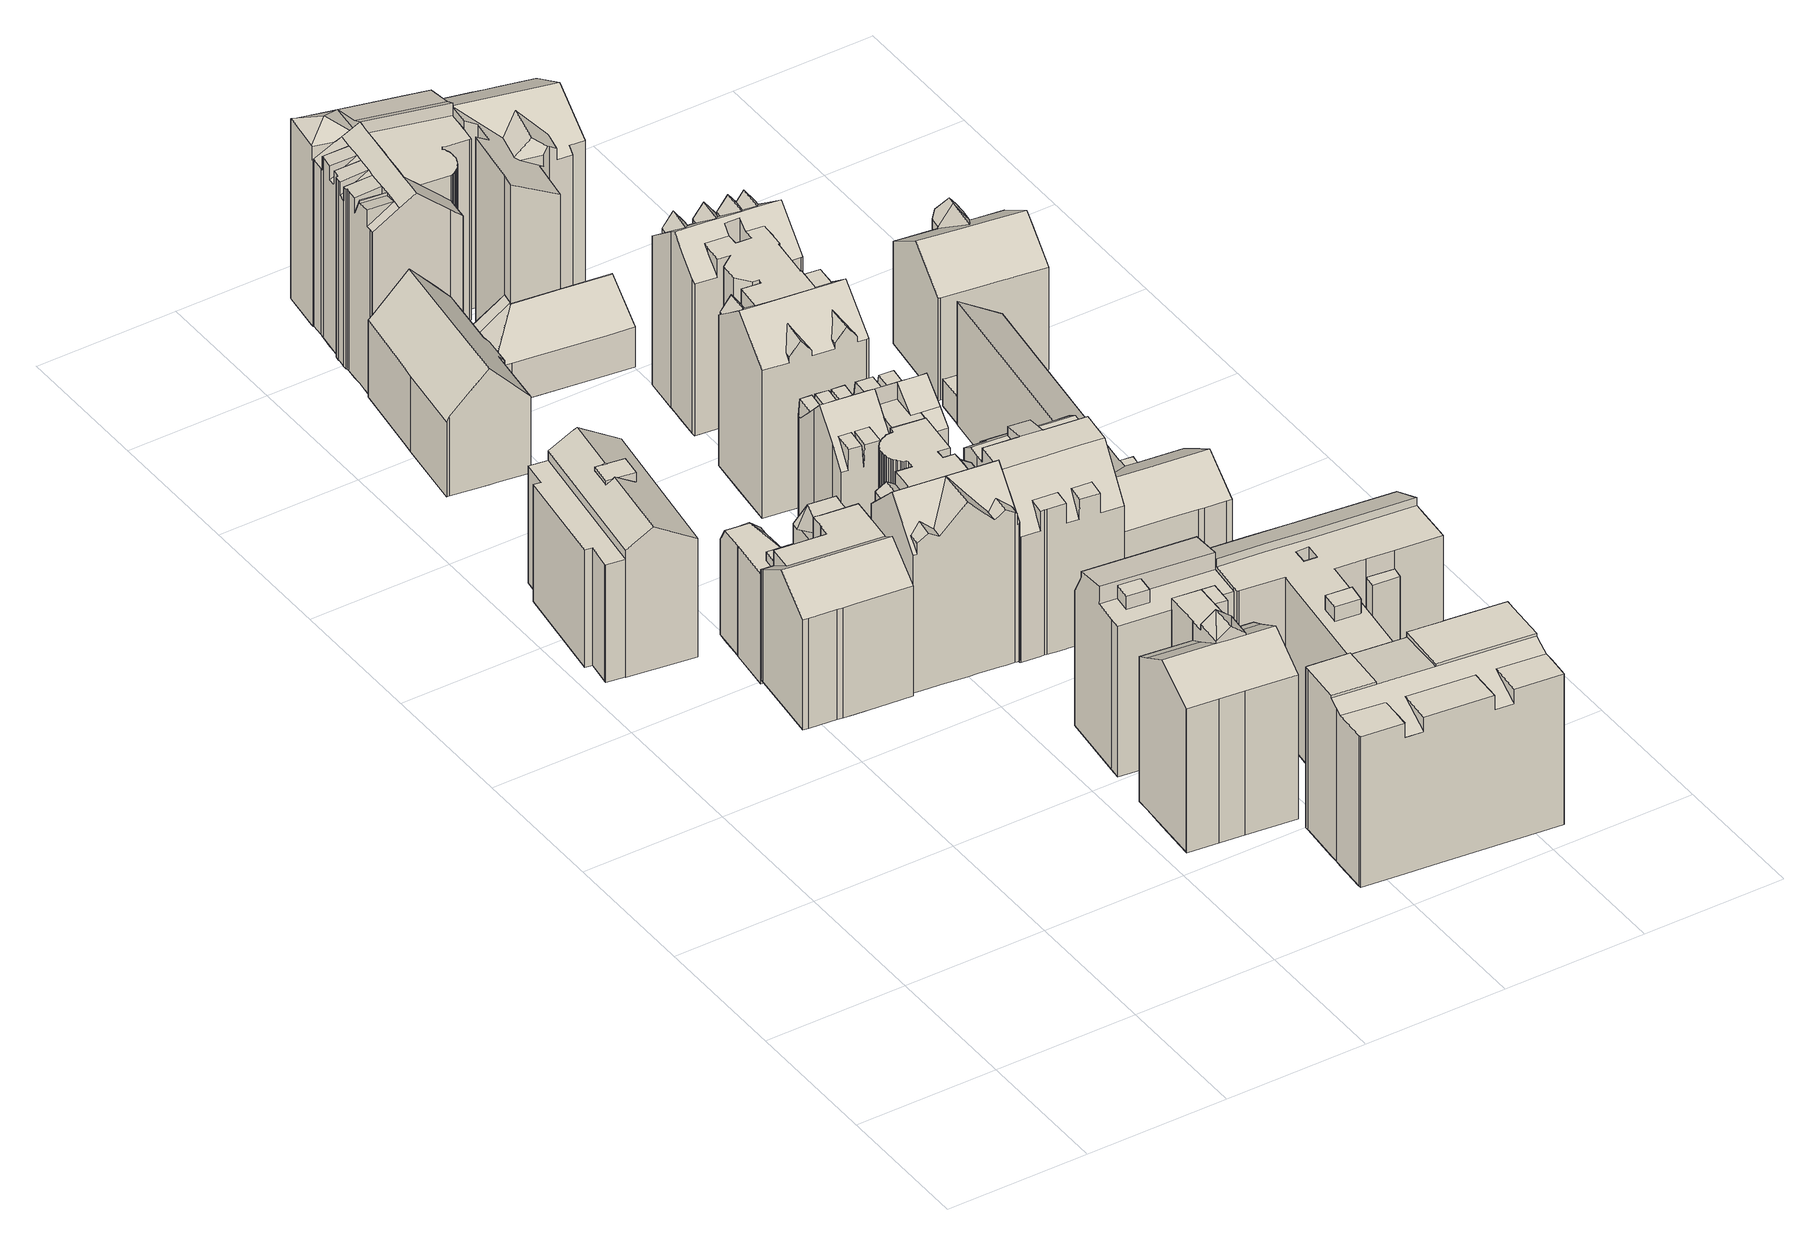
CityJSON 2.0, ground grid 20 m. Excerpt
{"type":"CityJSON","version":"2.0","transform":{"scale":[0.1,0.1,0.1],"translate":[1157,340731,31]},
"CityObjects":{
"building1":{"type":"Building","children":["building1-1","building1-2","building1-3"]},
"building1-1":{"type":"BuildingPart","attributes":{"measuredHeight":21.42,"roofType":"SATTELDACH","HoeheDach":"55","NiedrigsteTraufeDesGebaeudes":"52","Blattnummer":"102081","HoeheGrund":"34"},"parents":["building1"],"geometry":[{"type":"Solid","lod":"2","boundaries":[[[[0,1,2,3,4,5,6,7,8]],[[9,10,5,4,11,12,1,0]],[[13,8,7,14]],[[14,7,6,15]],[[16,3,2,17]],[[18,12,11,19]],[[20,10,9,21]],[[22,21,9,0,8,13]],[[1,12,18,23,17,2]],[[24,19,11,4,3,16]],[[5,10,20,25,15,6]],[[21,22,13,14,15,25,20],[24,16,17,23,18,19]]]]}]},
"building1-2":{"type":"BuildingPart","attributes":{"measuredHeight":17.8,"roofType":"FLACHDACH","HoeheDach":"52","NiedrigsteTraufeDesGebaeudes":"52","Blattnummer":"102081","HoeheGrund":"34"},"parents":["building1"],"geometry":[{"type":"Solid","lod":"2","boundaries":[[[[26,27,28,29,30,31,32,33,34]],[[35,36,37,38,39,40,41,42,43]],[[43,42,27,26]],[[42,41,28,27]],[[41,40,29,28]],[[40,39,30,29]],[[39,38,31,30]],[[38,37,32,31]],[[37,36,33,32]],[[36,35,34,33]],[[35,43,26,34]]]]}]},
"building1-3":{"type":"BuildingPart","attributes":{"measuredHeight":20.94,"roofType":"FLACHDACH","HoeheDach":"55","NiedrigsteTraufeDesGebaeudes":"55","Blattnummer":"102081","HoeheGrund":"34"},"parents":["building1"],"geometry":[{"type":"Solid","lod":"2","boundaries":[[[[44,45,46,47]],[[48,49,50,51]],[[51,50,45,44]],[[50,49,46,45]],[[49,48,47,46]],[[48,51,44,47]]]]}]},
"building2":{"type":"Building","children":["building2-1","building2-2","building2-3"]},
"building2-1":{"type":"BuildingPart","attributes":{"measuredHeight":16.46,"roofType":"FLACHDACH","HoeheDach":"49","NiedrigsteTraufeDesGebaeudes":"46","Blattnummer":"102081","HoeheGrund":"32"},"parents":["building2"],"geometry":[{"type":"Solid","lod":"2","boundaries":[[[[52,53,54]],[[55,56,53,52]],[[57,58,59,55,52]],[[55,60,61,56]],[[62,58,57,63]],[[64,62,63,65,66,67,68,69,70,71]],[[54,53,56,61,69,68,67,66]],[[65,63,57,52,54,66]],[[60,72,73,71,70,69,61]],[[62,64,71,73,59,58]],[[55,59,73,72,60]]]]}]},
"building2-2":{"type":"BuildingPart","attributes":{"measuredHeight":20.28,"roofType":"SATTELDACH","HoeheDach":"53","NiedrigsteTraufeDesGebaeudes":"50","Blattnummer":"102081","HoeheGrund":"33"},"parents":["building2"],"geometry":[{"type":"Solid","lod":"2","boundaries":[[[[74,75,76,77]],[[77,76,78,79]],[[79,80,81,82,83,84,85,86,87,88,89,90,91,92,93,94,95,96,97,98,74,77]],[[99,83,82,81,80,79,78,100,101,102]],[[103,104,105,97,96,95,106]],[[107,108,109,93,92]],[[110,107,92,91,111]],[[84,83,99,112,113,85]],[[114,115,116,90,89,88]],[[101,100,78,76,75,117,105,104,118,107,119]],[[120,102,101,119,110,111,116,115]],[[121,122,113,112,99,102,120,115,114]],[[123,103,106,124,109,108]],[[85,113,122,86]],[[86,122,121,87]],[[87,121,114,88]],[[90,116,111,91]],[[119,107,110]],[[108,107,118,123]],[[93,109,124,94]],[[94,124,106,95]],[[123,118,104,103]],[[97,105,117,98]],[[98,117,75,74]]]]}]},
"building2-3":{"type":"BuildingPart","attributes":{"measuredHeight":16.63,"roofType":"FLACHDACH","HoeheDach":"49","NiedrigsteTraufeDesGebaeudes":"47","Blattnummer":"102081","HoeheGrund":"32"},"parents":["building2"],"geometry":[{"type":"Solid","lod":"2","boundaries":[[[[125,126,127]],[[128,129,125,127]],[[130,129,128]],[[131,132,133,134]],[[134,133,135,136]],[[137,138,139,140]],[[140,139,132,131]],[[141,142,143,144,137,140,131,134,136,145,146,147,148,149]],[[150,151,126,149,148,147,146,152]],[[144,143,130,128,138,137]],[[153,127,126,151,150,152,154]],[[143,142,141,149,126,125,129,130]],[[135,154,152,146,145,136]],[[139,138,128,127,153,154,135,133,132]]]]}]},
"building3":{"type":"Building","children":["building3-1","building3-2","building3-3"]},
"building3-1":{"type":"BuildingPart","attributes":{"measuredHeight":25.36,"roofType":"PULTDACH","HoeheDach":"59","NiedrigsteTraufeDesGebaeudes":"54","Blattnummer":"102081","HoeheGrund":"34"},"parents":["building3"],"geometry":[{"type":"MultiSurface","lod":"2","boundaries":[[[155,156,157,158]],[[159,160,161,162]],[[160,163,164,161]],[[163,165,166,164]],[[162,161,164,166,167,168,169,170,171,172,173,174]],[[175,176,177,178,169,168,179,180]],[[181,180,179,182,165,163,160,159,183,184,158,157]],[[174,185,186,187,188,183,159,162]],[[180,181,189,190,184,183,188,175]],[[182,167,166,165]],[[176,187,186,177]],[[178,191,170,169]],[[191,192,171,170]],[[192,193,172,171]],[[193,194,173,172]],[[194,185,174,173]],[[156,189,181,157]],[[190,155,158,184]],[[195,188,187,176,175,196]],[[185,194,193,192,191,178,177,186]],[[190,189,156,155]],[[182,179,168,167]]]}]},
"building3-2":{"type":"BuildingPart","attributes":{"measuredHeight":26.97,"roofType":"PULTDACH","HoeheDach":"61","NiedrigsteTraufeDesGebaeudes":"55","Blattnummer":"102081","HoeheGrund":"34"},"parents":["building3"],"geometry":[{"type":"Solid","lod":"2","boundaries":[[[[197,198,199,200,201,202,203,204,205,206]],[[204,207,208,205]],[[207,209,210,208]],[[211,212,213]],[[214,211,213]],[[215,216,217,218,219,220,221,222,223,224]],[[225,211,214]],[[226,225,214]],[[201,227,228,202]],[[227,229,230,228]],[[231,200,199,232]],[[232,199,198,233]],[[233,198,197,234]],[[234,197,206,235]],[[236,222,221,237]],[[237,221,220,238]],[[238,220,219,239]],[[239,219,218,240]],[[241,242,231,232,233,234,235,243,244,245,246,236,237,238,239,240,247,248]],[[206,205,208,210,245,244,243,235]],[[200,231,242,241,248,229,227,201]],[[202,228,230,217,216,225,226]],[[217,230,229,248,247,240,218]],[[203,202,226,214,213,204]],[[211,225,216,215,224,212]],[[207,204,213,212,224,223,209]],[[209,223,222,236,246,245,210]]]]}]},
"building3-3":{"type":"BuildingPart","attributes":{"measuredHeight":24.15,"roofType":"FLACHDACH","HoeheDach":"58","NiedrigsteTraufeDesGebaeudes":"58","Blattnummer":"102081","HoeheGrund":"34"},"parents":["building3"],"geometry":[{"type":"Solid","lod":"2","boundaries":[[[[249,250,251,252]],[[220,219,253,254]],[[254,253,250,249]],[[253,219,251,250]],[[219,220,252,251]],[[220,254,249,252]]]]}]},
"building4":{"type":"Building","children":["building4-1","building4-2"]},
"building4-1":{"type":"BuildingPart","attributes":{"measuredHeight":26.44,"roofType":"SATTELDACH","HoeheDach":"60","NiedrigsteTraufeDesGebaeudes":"54","Blattnummer":"102081","HoeheGrund":"33"},"parents":["building4"],"geometry":[{"type":"Solid","lod":"2","boundaries":[[[[255,256,257,258]],[[258,257,259,260]],[[260,259,261,262]],[[262,261,263,264]],[[264,263,265,266]],[[266,265,267,268]],[[268,267,269,270]],[[270,269,271,272]],[[272,271,273,274]],[[274,273,275,276]],[[276,275,277,278]],[[278,277,279,280]],[[280,279,281,282]],[[282,281,283,284]],[[284,283,285,286]],[[286,285,287,288]],[[288,287,289,290]],[[290,289,291,292]],[[292,291,293,294]],[[294,293,295,296]],[[296,295,297,298]],[[298,297,299,300]],[[300,299,301,302]],[[302,301,303,304]],[[304,303,305,306]],[[306,305,307,308]],[[308,307,309,310]],[[310,309,311,312]],[[312,311,313,314]],[[314,313,315,316]],[[316,315,317,318]],[[318,317,319,320]],[[321,322,323,324]],[[325,326,327,328]],[[329,330,331]],[[332,333,334,335]],[[336,337,338,339,340,341,342,343,344,345,346,347]],[[348,349,350,330,329,351,352,353,354,355,324,323]],[[356,357,358,359,360,361,362,363,364,365,366,367,368,369,370,371,372,373,374,375,376]],[[377,325,328,378,364,363,362,361,360,359,358,357,356,376,379,346,345,344,343,342,380,381,382,383,255,258,260,262,264,266,268,270,272,274,276,278,280,282,284,286,288,290,292,294,296,298,300,302,304,306,308,310,312,314,316,318,320,332,335,321,324,355,354,353,352]],[[384,385,386,387,340,339,388]],[[389,390,391,392,393]],[[378,328,327,389,393,365,364]],[[394,349,348,395,396]],[[335,334,322,321]],[[333,332,320,319]],[[326,325,377,352,351,397]],[[375,398,347,346,379,376]],[[399,400,396,395,348,323,322,334,333,319,317,315,313,311,309,307,305,303,301,299,297,295,293,291,289,287,285,283,281,279,277,275,273,271,269,267,265,263,261,259,257,256,401,402,403,404,341,340,387,386,385]],[[405,397,351,329,331,406,407,394,396,400,399,385,384,388,408,409,336,347,398]],[[408,338,337,409]],[[371,410,411,372]],[[388,339,338,408]],[[370,405,412,410,371]],[[369,368,413,414,415,405,370]],[[415,414,413,416,417,391,390,389,327,326,397,405]],[[367,366,417,416,413,368]],[[407,350,349,394]],[[365,393,392,391,417,366]],[[406,331,330,350,407]],[[374,373,418]],[[409,337,336]],[[342,341,404,380]],[[380,404,403,381]],[[381,403,402,382]],[[382,402,401,383]],[[383,401,256,255]],[[374,418,411,410,412,405,398,375]],[[372,411,418,373]]]]}]},
"building4-2":{"type":"BuildingPart","attributes":{"measuredHeight":26.92,"roofType":"SATTELDACH","HoeheDach":"60","NiedrigsteTraufeDesGebaeudes":"53","Blattnummer":"102081","HoeheGrund":"33"},"parents":["building4"],"geometry":[{"type":"Solid","lod":"2","boundaries":[[[[419,420,421]],[[422,423,420,419]],[[424,425,426,427]],[[428,429,424,427]],[[430,431,423,422]],[[432,433,429,428]],[[434,435,430]],[[436,437,435,434]],[[438,433,439]],[[440,441,438,439]],[[442,443,441,440]],[[444,437,436]],[[445,443,446]],[[447,448,445,446]],[[449,448,447]],[[450,451,452]],[[453,454,451,450]],[[455,456,457,458,459,460]],[[461,454,453]],[[462,456,455,463]],[[464,465,461]],[[466,467,465,464]],[[468,467,466]],[[469,470,471,472]],[[428,433,432]],[[431,430,423]],[[440,443,442]],[[473,474,475]],[[476,459,474,473]],[[455,477,463]],[[460,459,476]],[[478,479,480,481]],[[421,420,423,430,435,437,444,482,483,484,475,474,485,486,487,488,489,490,491,471,470]],[[492,493,494,495,496,497,498,499,482,444,436,434,430,422,419,421,470,469]],[[429,433,438,441,443,445,448,449,452,451,454,461,465,467,468,479,478,500,501,502,503,504,505,506,507,508,509,510,511,512,513,514,515,516,425,424]],[[490,489,488,487,486,485,474,459,458,457,480,479,468,466,464,461,453,450,452,449,447,446,443,440,439,433,428,427,426,517,491]],[[518,519,520,521,522,523,524,499,498,497,496,495,494,493,492,469,472,525,526,527,516,515,514,513,512,511,510,509,508,507,506,505,504,503,502,501,500,478,481]],[[528,529,477,455,460,476,473,475,530,531]],[[524,523,522,529,528,531,483,482,499]],[[456,462,520,519,518,481,480,457]],[[521,520,462,463,477,529,522]],[[531,530,475,484,483]],[[517,426,425,516,527,526]],[[471,491,517,526,525,472]]]]}]},
"building5":{"type":"Building","children":["building5-1","building5-2"]},
"building5-1":{"type":"BuildingPart","attributes":{"measuredHeight":9.88,"roofType":"PULTDACH","HoeheDach":"41","NiedrigsteTraufeDesGebaeudes":"37","Blattnummer":"102081","HoeheGrund":"31"},"parents":["building5"],"geometry":[{"type":"Solid","lod":"2","boundaries":[[[[532,533,534,535,536,537]],[[538,539,540,541,533,532,542,543]],[[541,544,534,533]],[[545,537,536,546]],[[546,536,535,547]],[[548,543,542,549]],[[550,538,543,548]],[[551,552,553,554]],[[555,556,557,558]],[[558,557,559,560]],[[560,561,562,551,554,563,550,548,549,564,545,546,547,565,566,567,568,569,555,558]],[[568,567,566,544,541,540]],[[562,561,560,559,570,571,552,551]],[[572,556,555,569,568,540]],[[553,539,538,550,563,554]],[[564,549,542,532,537,545]],[[534,544,566,565,547,535]],[[552,571,570,559,557,556,572,540,539,553]]]]}]},
"building5-2":{"type":"BuildingPart","attributes":{"measuredHeight":17.67,"roofType":"SATTELDACH","HoeheDach":"50","NiedrigsteTraufeDesGebaeudes":"42","Blattnummer":"102081","HoeheGrund":"32"},"parents":["building5"],"geometry":[{"type":"Solid","lod":"2","boundaries":[[[[573,574,575,576,577,578,579,580]],[[581,580,579,582]],[[583,577,576,584]],[[585,573,580,581]],[[586,587,588,589]],[[589,588,590,591]],[[591,590,592,593]],[[593,592,594,595]],[[595,594,596,597]],[[586,589,591,593,595,597,598,599,585,581,582,600,583,584,601,602,603]],[[575,604,605,603,602,601,584,576]],[[599,598,597,596,606,574,573,585]],[[586,603,605,587]],[[579,578,577,583,600,582]],[[606,596,594,592,590,588,587,605,604,575,574]]]]}]},
"building6":{"type":"Building","attributes":{"measuredHeight":29.23,"roofType":"FLACHDACH","HoeheDach":"61","NiedrigsteTraufeDesGebaeudes":"55","Blattnummer":"102081","HoeheGrund":"31"},"geometry":[{"type":"Solid","lod":"2","boundaries":[[[[607,608,609,610,611,612]],[[608,613,614,615]],[[616,617,618,619]],[[620,621,622,623,624,625,626]],[[621,627,628,629]],[[627,630,631,632,633,634,635]],[[630,636,637,638]],[[636,639,640,641,642]],[[639,643,644,645,646,647,648,649]],[[644,650,651,652,653,654]],[[652,655,653]],[[652,656,657,658,655]],[[651,659,656,652]],[[660,661,662,663,664,665,666,667]],[[668,612,611,669]],[[669,611,610,670]],[[608,615,609]],[[613,616,619,614]],[[671,625,624,672]],[[672,624,623,673]],[[673,623,622,629,674]],[[629,622,621]],[[617,620,626,618]],[[675,634,633,676]],[[676,633,632,677]],[[638,631,630]],[[627,635,628]],[[649,640,639]],[[636,642,637]],[[678,648,647,679]],[[679,647,646,680]],[[644,654,645]],[[681,658,657,682]],[[608,616,613]],[[616,620,617]],[[683,665,664]],[[684,663,662,685]],[[685,662,661,547]],[[547,661,660,546]],[[686,687,688,689]],[[689,688,690,691]],[[691,690,692,693]],[[693,692,694,695]],[[695,694,696,697]],[[697,696,698,699]],[[699,698,700,663,684]],[[663,700,664]],[[701,702,703,704]],[[704,703,705,706]],[[706,705,707,708]],[[708,707,709,710]],[[710,709,711,712]],[[712,711,713,714]],[[714,713,715,716]],[[716,715,717,718]],[[719,720,721,722]],[[722,721,723,724]],[[724,723,725,726]],[[727,728,729,730]],[[730,729,731,732]],[[733,734,735,736]],[[610,609,615,614,619,618,626,625,671,737,738,739,670]],[[646,645,654,653,655,658,681,740,741,742,680]],[[683,743,744,745,746,747,748,749,750,751,752,753,754,755,756,757,758,665]],[[656,759,760,761,762,763,682,657]],[[764,765,766,767,768,769,770,771,772,761,760,773,774]],[[772,771,770,769,768,775,733,736,776,727,730,732,777,719,722,724,726,778,779,780,701,704,706,708,710,712,714,716,718,781,686,689,691,693,695,697,699,684,685,547,546,782,783,668,669,670,739,738,737,671,672,673,674,784,675,676,677,785,786,787,788,678,679,680,742,741,740,681,682,763,762,761]],[[664,700,698,696,694,692,690,688,687,789,717,715,713,711,709,707,705,703,702,790,791,792,725,723,721,720,793,731,729,728,794,735,734,795,767,766,765,764,796,750,749,748,747,746,745,744,743,683]],[[667,666,665,758,757,756,755,754,753,752,751,643,639,636,630,627,621,620,616,608,607]],[[783,782,546,660,667,607,612,668]],[[632,631,638,637,642,641,787,786,785,677]],[[733,775,768,767,795,734]],[[796,764,774,797,751,750]],[[750,751,798,656,659,651]],[[776,736,735,794,728,727]],[[792,791,779,778,726,725]],[[793,720,719,777,732,731]],[[790,702,701,780,779,791]],[[686,781,718,717,789,687]],[[643,751,750,651,650,644]],[[641,640,649,648,678,788,787]],[[629,628,635,634,675,784,674]],[[799,773,760,759,656,798]],[[797,774,773,799,798,751]]]]}]},
"building7":{"type":"Building","attributes":{"measuredHeight":25.5,"roofType":"PULTDACH","HoeheDach":"59","NiedrigsteTraufeDesGebaeudes":"52","Blattnummer":"102081","HoeheGrund":"33"},"geometry":[{"type":"Solid","lod":"2","boundaries":[[[[800,801,802,803,804,805,806,807,808,809]],[[810,811,812,813,814,815]],[[816,817,818,819,820,821,822]],[[806,823,824,825,807]],[[826,827,828]],[[829,830,827,826]],[[831,832,833,834,835]],[[836,837,838,839]],[[815,808,807,810]],[[835,806,805,831]],[[840,841,842,843]],[[844,822,821]],[[820,819,845]],[[846,817,816,847]],[[848,849,850,851]],[[810,807,825,811]],[[834,823,806,835]],[[830,829,852]],[[853,854,855,856]],[[812,811,857,834,833,832,858,859,860,855,854,861,862,850,849,863,842,841,813]],[[864,865,866,867,868,869,870,871,872,873,852,829,826,828,874,845,819,818,817,846]],[[875,876,877,871,870,869,868,867,866,865,864,846,847,878,836,839,879,880,881,882,840,843,883,848,851,884,885,853,856,886,887,888]],[[837,844,821,820,845,874,828,827,830,852,873,872,804,803,802,801,800,809,838]],[[838,809,808,815,814,881,880,879,839]],[[878,847,816,822,844,837,836]],[[872,871,877,876,875,888,858,832,831,805,804]],[[862,861,854,853,885,884,851,850]],[[860,859,858,888,887,886,856,855]],[[824,823,834,857,811,825]],[[863,849,848,883,843,842]],[[814,813,841,840,882,881]]]]}]},
"building8":{"type":"Building","children":["building8-1","building8-2","building8-3","building8-4"]},
"building8-1":{"type":"BuildingPart","attributes":{"measuredHeight":20.69,"roofType":"FLACHDACH","HoeheDach":"54","NiedrigsteTraufeDesGebaeudes":"54","Blattnummer":"102081","HoeheGrund":"34"},"parents":["building8"],"geometry":[{"type":"Solid","lod":"2","boundaries":[[[[889,890,891,892]],[[893,894,895,896]],[[896,895,890,889]],[[895,894,891,890]],[[894,893,892,891]],[[893,896,889,892]]]]}]},
"building8-2":{"type":"BuildingPart","attributes":{"measuredHeight":25.61,"roofType":"FLACHDACH","HoeheDach":"59","NiedrigsteTraufeDesGebaeudes":"59","Blattnummer":"102081","HoeheGrund":"34"},"parents":["building8"],"geometry":[{"type":"Solid","lod":"2","boundaries":[[[[897,898,899,900]],[[901,902,903,904]],[[904,903,898,897]],[[903,902,899,898]],[[902,901,900,899]],[[901,904,897,900]]]]}]},
"building8-3":{"type":"BuildingPart","attributes":{"measuredHeight":24.14,"roofType":"SATTELDACH","HoeheDach":"58","NiedrigsteTraufeDesGebaeudes":"54","Blattnummer":"102081","HoeheGrund":"34"},"parents":["building8"],"geometry":[{"type":"Solid","lod":"2","boundaries":[[[[905,906,907,908,909,910]],[[911,912,913,914,915,916,917,918,919]],[[920,921,922,923,924,925,926,927,928,929,930]],[[931,932,933,934,935]],[[936,937,938]],[[939,909,908,940]],[[940,908,907,941]],[[918,906,905,919]],[[919,905,910,942]],[[943,917,916,944]],[[936,945,946]],[[947,948,949]],[[912,930,929,913]],[[950,928,927,951]],[[951,927,926,952]],[[952,926,925,953]],[[953,925,924,954]],[[954,924,923,955]],[[956,935,934]],[[957,932,931,958]],[[915,914,913,929,928,950,959,960,961,944,916]],[[962,963,964,965,966,967,958,931,935,956,968,949,948,969,945,936,938,970,971,972]],[[955,973,974,975,957,958,967,966,965,964,963,962,972,976,977,978,979,980,939,940,941,981,943,944,961,960,959,950,951,952,953,954]],[[982,937,936,946,947,949,968,956,934,933,983,984,985,986,912,911,919,942,987,988]],[[986,985,984,922,921,920,930,912]],[[933,932,957,975,974,983]],[[984,983,974,973,955,923,922]],[[906,918,917,943,981,941,907]],[[987,942,910,909,939,980,979]],[[938,937,982,989,970]],[[990,988,987,979,978,977]],[[971,991,990,977,976,972]],[[969,948,947,946,945]],[[970,989,982,988,990,991,971]]]]}]},
"building8-4":{"type":"BuildingPart","attributes":{"measuredHeight":25.59,"roofType":"FLACHDACH","HoeheDach":"58","NiedrigsteTraufeDesGebaeudes":"54","Blattnummer":"102081","HoeheGrund":"33"},"parents":["building8"],"geometry":[{"type":"Solid","lod":"2","boundaries":[[[[992,993,994,995,996,997,998,999,1000]],[[1001,1002,1003,1004]],[[1005,1006,1002,1001]],[[1007,915,916,1008]],[[1009,1010,1011,1012]],[[1013,1014,1010,1009]],[[1015,1016,1014,1013]],[[1012,1011,1016,1015]],[[1017,1018,1019,1020]],[[1021,1022,1018,1017]],[[1023,1024,1022,1021]],[[1020,1019,1024,1023]],[[1025,1026,1027,1028]],[[1028,1027,1029,1030]],[[1030,1029,1031,1032]],[[1032,1031,1033,1034]],[[1035,998,997,1036]],[[1036,997,996,1037]],[[1038,994,993,1039]],[[1040,1041,1042,1043,1044,1045,1046,1047]],[[1048,1049,1050,999,998,1035,1051,1052,1053,1054,1055,1056]],[[1057,1058,1025,1028,1030,1032,1034,1059,1060,1007,1008,1061,1062,1063,1005,1001,1004,1064,1065,1055,1054,1053,1052,1051,1035,1036,1037,1066,1038,1039],[1017,1020,1023,1021],[1009,1012,1015,1013]],[[1006,1067,1068,1069,916,915,1070,1071,1033,1031,1029,1027,1026,1042,1041,1040,1047,1003,1002],[1010,1014,1016,1011],[1018,1022,1024,1019]],[[1072,1073,1000,999,1050,1049,1048,1056,1074]],[[1042,1026,1025,1058,1057,1039,993,992,1043]],[[1003,1047,1046,1074,1056,1055,1065,1064,1004]],[[995,994,1038,1066,1037,996]],[[1034,1033,1071,1059]],[[1007,1060,1059,1071,1070,915]],[[916,1069,1068,1062,1061,1008]],[[1072,1073,1072,1074]],[[1063,1062,1068,1067,1006,1005]],[[1045,1044,1043,992,1000,1073,1072,1074,1046]]]]}]},
"building9":{"type":"Building","attributes":{"measuredHeight":27.15,"roofType":"SATTELDACH","HoeheDach":"59","NiedrigsteTraufeDesGebaeudes":"54","Blattnummer":"102081","HoeheGrund":"32"},"geometry":[{"type":"Solid","lod":"2","boundaries":[[[[1075,1076,1077,1078,1079,1080,1081,1082,1083,1084,1085,1086,1087,1088,1089,1090,1091,1092,1093,1094,1095,1096,1097]],[[1095,1094,1093,1098,1099,1100,1101,1102,1103,1104,1105,1106,1107,1108,1109,1110,1111,1112,1113,1114,1096]],[[1111,1110,1115,1116,1112]],[[1117,1118,1119,1120,1121,1122,1123,1124,1125,1126,1127,1128,1129,1130,1131,1132,1133,1134,1135,1136,1137,1138,1139,1140,1141,1142]],[[1109,1108,1143,1115,1110]],[[1138,1137,1136,1135,1134,1144,1145,1146,1147,1148,1149,1150,1151,1152,1153,1154,1155,1156,1157,1158,1159,1160,1161,1162,1163,1164,1165,1166,1139]],[[1167,1079,1078,1077,1168,1169]],[[1105,1104,1170,1171,1172,1173,1174,1175,1176,1177,1127,1126,1125,1178,1179,1122,1121,1180,1181,1182,1183,1184,1185,1186,1187,1188,1189,1190,1191,1192,1106]],[[1161,1193,1194,1162]],[[1195,1081,1080,1079,1167]],[[1160,1196,1193,1161]],[[1156,1197,1198,1157]],[[1199,1087,1086,1085,1084,1200]],[[1155,1201,1202,1197,1156]],[[1203,1089,1088,1087,1199]],[[1150,1204,1205,1151]],[[1102,1101,1206,1207,1103]],[[1149,1208,1204,1150]],[[1148,1209,1208,1149]],[[1147,1210,1209,1148]],[[1211,1092,1091,1212]],[[1112,1116,1113]],[[1213,1142,1141,1214]],[[1215,1133,1132,1216]],[[1217,1124,1123,1218]],[[1219,1166,1165,1220]],[[1220,1165,1164,1221]],[[1222,1145,1144,1223]],[[1224,1189,1188,1225]],[[1225,1188,1187,1226]],[[1226,1187,1186,1227]],[[1227,1186,1185,1228]],[[1228,1185,1184,1229]],[[1120,1180,1121]],[[1230,1179,1178,1231]],[[1232,1173,1172,1233]],[[1162,1194,1163]],[[1081,1195,1082]],[[1159,1196,1160]],[[1157,1198,1158]],[[1083,1200,1084]],[[1089,1203,1090]],[[1151,1205,1152]],[[1100,1206,1101]],[[1146,1210,1147]],[[1223,1234,1215,1216,1235,1232,1233,1236,1237,1238,1239,1240,1211,1212,1241,1242,1243,1244,1245,1246,1247,1248,1249,1250,1251,1252,1224,1225,1226,1227,1228,1229,1253,1213,1214,1254,1255,1219,1220,1221,1256,1257,1258,1259,1260,1261,1262,1263,1264,1265,1266,1222],[1218,1267,1230,1231,1268,1217]],[[1113,1116,1115,1143,1190,1189,1224,1252,1251,1250,1249,1114]],[[1131,1130,1129,1128,1127,1177,1176,1175,1174]],[[1171,1207,1206,1100,1099,1098,1239,1238,1237,1236,1233,1172]],[[1163,1194,1193,1196,1159,1158,1198,1197,1202,1153,1152,1205,1204,1208,1209,1210,1146,1145,1222,1266,1265,1264,1263,1262,1261,1260,1259,1258,1257,1256,1221,1164]],[[1246,1245,1244,1243,1242,1241,1212,1091,1090,1203,1199,1200,1083,1082,1195,1167,1169,1075,1097,1247]],[[1141,1140,1139,1166,1219,1255,1254,1214]],[[1107,1106,1192,1191,1190,1143,1108]],[[1183,1182,1181,1180,1120,1119,1118,1117]],[[1154,1153,1202,1201,1155]],[[1103,1207,1171,1170,1104]],[[1169,1168,1077,1076,1075]],[[1253,1229,1184,1183,1117,1142,1213]],[[1122,1179,1230,1267,1218,1123]],[[1178,1125,1124,1217,1268,1231]],[[1235,1216,1132,1131,1174,1173,1232]],[[1133,1215,1234,1223,1144,1134]],[[1092,1211,1240,1239,1098,1093]],[[1097,1096,1114,1249,1248,1247]]]]}]},
"building10":{"type":"Building","attributes":{"measuredHeight":28.88,"roofType":"SATTELDACH","HoeheDach":"60","NiedrigsteTraufeDesGebaeudes":"55","Blattnummer":"102081","HoeheGrund":"31"},"geometry":[{"type":"Solid","lod":"2","boundaries":[[[[1269,1270,1271,1272,1273,1274,1275,1276,1277]],[[1278,1279,1280,1281,1282,1273,1272]],[[1283,1284,1285,1286,1287,1288]],[[1289,1277,1276,1290,1291,1292,1293,1294,1295,1296,1297,1298,1299,1300]],[[1293,1292,1301,1302,1281,1280,1303,1283,1288,1304,1305,1294]],[[1304,1288,1287,1306,1307,1308,1309,1310,1311,1312,1305]],[[1313,1301,1292,1291]],[[1290,1275,1274,1313,1291]],[[1274,1273,1282,1302,1301,1313]],[[568,1300,1299,566]],[[566,1299,1298,1314]],[[1314,1298,1297,1315]],[[1315,1297,1296,1316]],[[1316,1296,1295,768]],[[1269,1277,1289,555]],[[555,1289,1300,568]],[[1284,1283,1303,1317]],[[1317,1303,1280,1279]],[[761,1312,1311,1318]],[[1318,1311,1310,1319]],[[1319,1310,1309,1320]],[[1320,1309,1308,1321]],[[1321,1308,1307,1322]],[[1322,1307,1306,1323]],[[1323,1306,1287,1286]],[[1276,1275,1290]],[[1302,1282,1281]],[[1285,1284,1317,1279,1278,1272,1271,1270,1269,555,568,566,1314,1315,1316,768,770,1324,761,1318,1319,1320,1321,1322,1323,1286]],[[1295,1294,1305,1312,761,1324,770,768]]]]}]},
"building11":{"type":"Building","attributes":{"measuredHeight":2.8,"roofType":"FLACHDACH","HoeheDach":"37","NiedrigsteTraufeDesGebaeudes":"37","Blattnummer":"102081","HoeheGrund":"34"},"geometry":[{"type":"Solid","lod":"2","boundaries":[[[[1325,1326,1327,1328,1329]],[[1330,1331,1332,1333,1334]],[[1334,1333,1326,1325]],[[1333,1332,1327,1326]],[[1332,1331,1328,1327]],[[1331,1330,1329,1328]],[[1330,1334,1325,1329]]]]}]},
"building12":{"type":"Building","children":["building12-1","building12-2"]},
"building12-1":{"type":"BuildingPart","attributes":{"measuredHeight":19.11,"roofType":"PULTDACH","HoeheDach":"52","NiedrigsteTraufeDesGebaeudes":"48","Blattnummer":"102081","HoeheGrund":"33"},"parents":["building12"],"geometry":[{"type":"Solid","lod":"2","boundaries":[[[[1335,1336,1337,1338]],[[1339,1340,1341]],[[1342,1343,1344,1345]],[[1345,1344,1346,1347]],[[1348,1349,1350,1351]],[[1351,1350,1352,1353]],[[1353,1352,1354,1355]],[[1356,1357,1358,1359]],[[1359,1358,1360,1361]],[[1340,1362,1363,1364,1365,1343,1342,1366,1367,1368,1369,1341]],[[1361,1370,1371,1348,1351,1353,1355,1372,1341,1369,1368,1367,1366,1342,1345,1347,1373,1374,1375,1356,1359]],[[1349,1348,1371,1370,1361,1360,1376,1377]],[[1356,1375,1374,1336,1335,1357]],[[1337,1336,1374,1373,1347,1346]],[[1372,1355,1354,1378,1339,1341]],[[1338,1337,1346,1344,1343,1365,1364,1363]],[[1379,1377,1376,1360,1358,1357,1335,1338,1363,1362]],[[1378,1354,1352,1350,1349,1377,1379,1362,1340,1339]]]]}]},
"building12-2":{"type":"BuildingPart","attributes":{"measuredHeight":4.14,"roofType":"FLACHDACH","HoeheDach":"37","NiedrigsteTraufeDesGebaeudes":"37","Blattnummer":"102081","HoeheGrund":"33"},"parents":["building12"],"geometry":[{"type":"Solid","lod":"2","boundaries":[[[[1380,1381,1382,1383,1384]],[[1385,1386,1387,1388,1389]],[[1389,1388,1381,1380]],[[1388,1387,1382,1381]],[[1387,1386,1383,1382]],[[1386,1385,1384,1383]],[[1385,1389,1380,1384]]]]}]},
"building13":{"type":"Building","attributes":{"measuredHeight":19.7,"roofType":"SATTELDACH","HoeheDach":"53","NiedrigsteTraufeDesGebaeudes":"48","Blattnummer":"102081","HoeheGrund":"33"},"geometry":[{"type":"Solid","lod":"2","boundaries":[[[[1390,1391,1392,1393]],[[1391,1394,1395,1396,1392]],[[1394,1397,1398,1399,1395]],[[1400,1401,1391,1390]],[[1401,1402,1397,1394,1391]],[[1403,1404,1405,1406]],[[1407,1408,1409,1410]],[[1411,1399,1398,1412]],[[1404,1413,1414,1415,1416,1417,1418,1419,1420,1421,1422,1423,1405]],[[1422,1421,1420,1419,1424,1425,1400,1390,1393,1409,1408,1423]],[[1426,1427,1428,1429,1430,1417,1416,1415,1414,1413,1404,1403]],[[1431,1432,1430,1429,1428,1427,1426,1403,1406,1433,1407,1410,1434,1435,1436,1437,1411,1412,1438,1439,1440,1441,1442,1443]],[[1393,1392,1435,1434,1410,1409]],[[1400,1425,1424,1443,1442,1441,1440,1401]],[[1418,1417,1430,1432,1431,1443,1424,1419]],[[1440,1439,1402,1401]],[[1402,1439,1438,1412,1398,1397]],[[1396,1395,1399,1411,1437,1436]],[[1392,1396,1436,1435]],[[1405,1423,1408,1407,1433,1406]]]]}]}
},
"vertices":[
[75,865,242],[90,974,242],[78,975,234],[82,1006,234],[95,1004,242],[106,1081,242],[102,1082,239],[68,1086,219],[38,870,219],[133,857,206],[164,1073,206],[122,1000,225],[118,970,225],[38,870,27],[68,1086,27],[102,1082,27],[82,1006,27],[78,975,27],[118,970,27],[122,1000,27],[164,1073,27],[133,857,27],[75,865,27],[90,974,27],[95,1004,27],[106,1081,27],
[68,1086,28],[38,870,28],[12,874,28],[12,876,28],[17,911,28],[7,913,28],[27,1056,28],[37,1054,28],[42,1090,28],[42,1090,205],[37,1054,205],[27,1056,205],[7,913,205],[17,911,205],[12,876,205],[12,874,205],[38,870,205],[68,1086,205],
[118,970,31],[78,975,31],[82,1006,31],[122,1000,31],[122,1000,240],[82,1006,240],[78,975,240],[118,970,240],
[280,812,179],[284,860,153],[278,812,154],[300,871,179],[285,872,147],[330,806,179],[335,851,179],[337,866,179],[287,883,148],[287,883,147],[335,851,14],[330,806,14],[337,866,14],[280,812,14],[278,812,14],[284,860,14],[285,872,14],[287,883,14],[304,881,14],[339,877,14],[304,881,148],[339,877,148],
[278,812,20],[278,812,209],[330,806,209],[330,806,20],[326,772,209],[326,772,20],[326,770,20],[322,734,20],[319,715,20],[312,658,20],[234,666,20],[218,668,20],[210,669,20],[172,673,20],[164,674,20],[171,732,20],[176,780,20],[177,786,20],[194,784,20],[197,805,20],[233,801,20],[232,797,20],[267,793,20],[268,792,20],[270,813,20],[312,658,186],[326,770,209],[322,734,209],[319,715,222],[267,793,192],[267,793,209],[268,792,209],[232,797,192],[194,784,209],[194,784,192],[197,805,192],[194,784,186],[177,786,186],[234,666,186],[218,668,186],[164,674,186],[171,732,222],[176,780,190],[270,813,209],[265,776,209],[190,749,209],[187,730,222],[172,673,186],[210,669,186],[265,776,192],[233,801,192],
[242,876,157],[243,888,157],[221,879,179],[226,801,179],[241,871,158],[233,801,158],[177,786,13],[177,786,179],[184,847,179],[184,847,13],[185,850,179],[185,850,13],[197,805,13],[197,805,179],[194,784,179],[194,784,13],[242,876,13],[241,871,13],[233,801,13],[226,801,13],[188,882,13],[190,895,13],[208,893,13],[220,891,13],[243,888,13],[208,893,157],[220,891,157],[190,895,157],[206,880,179],[188,882,179],
[481,398,276],[450,402,276],[450,402,256],[481,398,256],[578,361,256],[552,364,256],[552,364,29],[578,361,29],[534,366,256],[534,366,29],[495,371,256],[495,371,29],[423,379,29],[425,396,29],[436,493,29],[443,493,29],[444,493,29],[461,491,29],[590,475,29],[590,474,29],[429,429,282],[434,476,273],[434,476,264],[436,493,233],[425,396,256],[429,429,256],[453,426,256],[423,379,256],[583,410,256],[484,422,256],[590,474,233],[588,458,264],[588,458,273],[583,410,282],[453,426,276],[484,422,276],[443,493,231],[444,493,231],[461,491,231],[590,475,231],[484,422,282],[453,426,282],
[411,209,245],[454,204,245],[489,200,245],[560,192,245],[566,251,279],[526,256,279],[507,258,279],[487,261,279],[415,269,279],[411,210,245],[490,299,256],[418,308,256],[491,318,246],[419,326,246],[510,297,298],[490,299,282],[487,261,282],[507,258,298],[510,297,274],[530,294,274],[532,313,274],[531,313,274],[532,333,274],[534,366,274],[495,371,274],[492,318,274],[491,318,274],[490,299,274],[530,294,282],[526,256,282],[570,289,256],[530,294,256],[572,308,246],[532,313,246],[560,192,28],[489,200,28],[454,204,28],[411,209,28],[411,210,28],[492,318,28],[495,371,28],[534,366,28],[532,333,28],[531,313,28],[570,289,28],[566,251,28],[415,269,28],[418,308,28],[419,326,28],[491,318,28],[532,313,28],[572,308,28],
[552,364,32],[549,330,32],[532,333,32],[534,366,32],[549,330,274],[552,364,274],
[374,782,25],[374,782,270],[372,784,270],[372,784,25],[371,786,270],[371,786,25],[369,788,270],[369,788,25],[368,790,270],[368,790,25],[367,792,270],[367,792,25],[366,795,270],[366,795,25],[365,797,270],[365,797,25],[365,799,270],[365,799,25],[365,802,270],[365,802,25],[365,804,270],[365,804,25],[365,807,270],[365,807,25],[365,809,270],[365,809,25],[365,812,270],[365,812,25],[366,814,270],[366,814,25],[367,816,270],[367,816,25],[368,819,270],[368,819,25],[369,821,270],[369,821,25],[371,823,270],[371,823,25],[372,825,270],[372,825,25],[374,827,270],[374,827,25],[376,828,270],[376,828,25],[378,830,270],[378,830,25],[380,831,270],[380,831,25],[382,832,270],[382,832,25],[385,833,270],[385,833,25],[387,834,270],[387,834,25],[389,835,270],[389,835,25],[392,835,270],[392,835,25],[394,835,270],[394,835,25],[397,835,270],[397,835,25],[399,835,270],[399,835,25],[400,843,270],[400,843,25],[422,773,25],[422,773,270],[421,760,270],[421,760,25],[454,642,25],[454,642,233],[453,641,232],[453,641,25],[459,756,232],[459,756,249],[457,739,249],[447,837,25],[447,837,270],[439,771,270],[439,771,25],[331,771,232],[331,771,249],[346,769,259],[358,768,251],[358,768,270],[380,765,270],[380,765,25],[358,768,25],[346,769,25],[331,771,25],[326,772,25],[326,772,232],[437,758,270],[437,758,254],[444,758,259],[467,755,232],[467,755,25],[459,756,25],[444,758,25],[437,758,25],[317,657,25],[332,655,25],[347,654,25],[384,649,25],[398,648,25],[420,645,25],[427,644,25],[435,643,25],[447,642,25],[447,642,251],[435,643,259],[427,644,253],[420,645,249],[398,648,273],[384,649,289],[347,654,249],[332,655,259],[317,657,249],[317,657,232],[312,658,232],[312,658,25],[461,698,25],[450,641,25],[319,715,25],[382,776,25],[380,778,25],[378,779,25],[376,780,25],[354,732,268],[353,730,270],[354,732,270],[356,749,270],[356,749,251],[450,641,232],[452,655,246],[452,658,249],[452,655,249],[450,641,249],[435,736,254],[435,736,270],[433,720,270],[461,698,289],[319,715,289],[376,727,270],[410,723,270],[376,780,270],[378,779,270],[380,778,270],[382,776,270],[390,706,289],[443,732,258],[441,731,259],[343,742,259],[329,754,249],[349,670,249],[336,682,259],[371,689,270],[422,662,249],[421,664,251],[405,685,270],[436,669,258],[438,670,259],[319,674,249],
[345,850,256],[349,879,256],[344,850,225],[362,848,256],[366,877,256],[351,967,256],[349,967,231],[349,962,231],[347,938,256],[363,936,256],[367,965,256],[364,847,225],[364,847,224],[369,965,224],[369,965,225],[366,847,256],[370,877,256],[387,845,256],[390,874,256],[371,965,256],[367,935,256],[385,933,256],[389,962,256],[391,962,224],[391,962,225],[389,844,225],[393,962,256],[389,933,256],[407,931,256],[411,960,256],[413,960,225],[422,929,256],[425,958,256],[422,959,225],[445,926,256],[448,955,256],[454,859,261],[480,856,261],[484,892,287],[473,893,287],[445,897,287],[441,861,261],[452,955,225],[477,834,244],[451,837,244],[453,925,256],[456,954,256],[472,923,256],[476,952,256],[480,952,225],[335,851,18],[335,851,225],[339,877,253],[339,877,18],[415,900,261],[415,900,287],[412,876,261],[445,897,261],[451,837,261],[489,951,18],[489,951,225],[491,950,225],[491,950,18],[400,843,225],[408,842,225],[410,864,249],[406,902,287],[396,903,287],[384,904,287],[371,906,287],[362,907,287],[350,908,287],[342,909,287],[344,850,18],[345,850,18],[362,848,18],[364,847,18],[366,847,18],[387,845,18],[389,844,18],[400,843,18],[480,952,18],[476,952,18],[456,954,18],[452,955,18],[448,955,18],[425,958,18],[422,959,18],[413,960,18],[411,960,18],[393,962,18],[391,962,18],[389,962,18],[371,965,18],[369,965,18],[367,965,18],[351,967,18],[349,967,18],[344,924,271],[484,892,18],[480,856,18],[477,834,18],[451,837,18],[447,837,18],[438,839,18],[408,842,18],[342,909,18],[344,924,18],[349,962,18],[438,839,261],[447,837,261],[410,864,261],[408,842,261],
[220,1477,64],[222,1491,64],[224,1509,64],[222,1509,64],[206,1511,64],[202,1480,64],[227,1462,71],[225,1440,71],[274,1484,103],[274,1485,103],[221,1477,64],[218,1462,64],[277,1502,103],[202,1480,4],[206,1511,4],[222,1509,4],[218,1462,4],[221,1477,4],[227,1462,4],[238,1427,4],[238,1427,64],[223,1429,64],[223,1429,4],[340,1476,4],[340,1476,103],[409,1467,103],[409,1467,4],[402,1406,64],[402,1406,4],[366,1410,4],[267,1423,4],[225,1440,4],[220,1477,4],[224,1509,4],[277,1502,4],[274,1485,4],[274,1484,4],[275,1484,4],[366,1410,64],[267,1423,64],[275,1484,103],
[71,1308,128],[123,1300,185],[151,1518,185],[103,1525,131],[97,1526,125],[83,1428,124],[80,1406,123],[67,1308,122],[67,1308,9],[80,1406,9],[97,1526,9],[103,1525,9],[71,1308,9],[202,1480,9],[202,1480,124],[195,1423,124],[195,1423,9],[203,1422,114],[203,1422,9],[198,1381,114],[198,1381,9],[189,1382,124],[189,1382,9],[178,1293,124],[178,1293,9],[133,1299,9],[123,1300,9],[83,1428,9],[151,1518,9],[185,1514,9],[206,1511,9],[185,1514,148],[206,1511,124],[133,1299,174],
[138,1520,280],[140,1535,280],[104,1539,255],[104,1533,255],[103,1526,255],[103,1525,255],[143,1555,275],[107,1560,275],[104,1539,280],[143,1555,280],[144,1568,253],[108,1572,253],[107,1560,280],[144,1568,280],[147,1593,280],[109,1598,275],[109,1592,275],[110,1592,275],[110,1588,275],[108,1572,275],[149,1604,280],[111,1609,254],[109,1598,254],[151,1625,280],[116,1630,276],[114,1619,276],[112,1619,275],[111,1613,275],[111,1609,275],[153,1636,280],[117,1641,255],[116,1630,255],[155,1657,280],[120,1662,276],[120,1660,276],[117,1641,276],[158,1677,280],[150,1680,274],[122,1687,254],[122,1685,254],[123,1685,255],[121,1666,255],[120,1662,255],[158,1677,274],[181,1672,274],[154,1710,292],[122,1688,275],[122,1687,274],[130,1745,276],[188,1732,274],[132,1746,274],[130,1747,274],[182,1687,274],[206,1511,255],[222,1509,241],[226,1543,241],[228,1544,239],[187,1549,277],[165,1552,296],[163,1532,296],[161,1517,296],[103,1525,4],[103,1526,4],[104,1533,4],[110,1588,4],[110,1592,4],[109,1592,4],[109,1598,4],[111,1613,4],[112,1619,4],[114,1619,4],[121,1666,4],[123,1685,4],[122,1685,4],[130,1747,4],[132,1746,4],[165,1552,277],[228,1544,4],[226,1543,4],[244,1554,4],[244,1554,277],[242,1552,277],[242,1552,4],[240,1551,277],[240,1551,4],[238,1549,277],[238,1549,4],[236,1548,277],[236,1548,4],[233,1546,277],[233,1546,4],[231,1545,277],[231,1545,4],[228,1544,277],[252,1576,4],[252,1576,277],[252,1574,277],[252,1574,4],[252,1571,277],[252,1571,4],[251,1568,277],[251,1568,4],[250,1566,277],[250,1566,4],[249,1563,277],[249,1563,4],[248,1561,277],[248,1561,4],[247,1559,277],[247,1559,4],[245,1557,277],[245,1557,4],[250,1589,4],[250,1589,277],[251,1587,277],[251,1587,4],[252,1584,277],[252,1584,4],[252,1582,277],[252,1582,4],[250,1597,4],[250,1597,277],[248,1594,277],[248,1594,4],[250,1592,277],[250,1592,4],[288,1592,4],[288,1592,277],[286,1592,277],[286,1592,4],[108,1572,4],[107,1560,4],[104,1539,4],[130,1745,4],[122,1688,4],[122,1687,4],[167,1565,277],[170,1590,277],[171,1598,277],[172,1601,277],[174,1622,277],[176,1633,277],[178,1654,277],[181,1672,277],[181,1672,296],[178,1654,296],[176,1633,296],[174,1622,296],[172,1601,296],[171,1598,296],[170,1590,296],[167,1565,296],[270,1712,274],[303,1703,274],[303,1703,4],[270,1712,4],[188,1732,4],[295,1643,277],[294,1639,277],[292,1618,277],[291,1612,277],[291,1612,4],[292,1618,4],[294,1639,4],[295,1643,4],[297,1658,4],[297,1658,288],[295,1643,296],[290,1607,4],[255,1596,4],[250,1591,4],[252,1580,4],[252,1579,4],[252,1578,4],[244,1555,4],[161,1517,4],[138,1520,4],[111,1609,4],[116,1630,4],[117,1641,4],[120,1660,4],[120,1662,4],[244,1555,277],[252,1578,277],[252,1579,277],[252,1580,277],[250,1591,277],[255,1596,277],[290,1607,277],[262,1651,277],[262,1651,296],[182,1687,288],[264,1666,288],
[488,691,277],[523,687,277],[540,685,277],[568,682,277],[600,678,277],[606,725,277],[546,732,277],[516,736,277],[466,742,277],[460,694,277],[516,736,256],[520,769,256],[499,771,256],[470,774,256],[467,755,256],[466,742,256],[487,638,241],[490,637,241],[507,635,241],[516,634,241],[519,658,241],[485,662,241],[482,638,241],[550,765,270],[534,767,270],[520,769,270],[534,632,241],[537,656,241],[533,632,211],[561,629,241],[565,653,241],[606,725,256],[610,758,256],[579,762,256],[550,765,256],[546,732,256],[456,641,22],[456,641,211],[454,642,211],[454,642,22],[472,792,22],[472,792,243],[474,792,243],[474,792,22],[482,638,211],[516,634,211],[490,637,22],[487,638,22],[502,789,22],[502,789,243],[503,803,233],[503,803,22],[561,629,211],[550,797,22],[550,797,233],[548,783,243],[548,783,22],[534,767,256],[613,776,243],[581,779,243],[553,783,243],[538,799,233],[524,800,233],[501,789,243],[507,635,22],[516,634,22],[517,634,22],[533,632,22],[534,632,22],[561,629,22],[562,629,22],[593,625,22],[593,625,211],[562,629,211],[517,634,211],[610,758,22],[606,725,22],[600,678,22],[482,638,22],[460,694,22],[466,742,22],[467,755,22],[470,774,22],[501,789,22],[524,800,22],[538,799,22],[553,783,22],[581,779,22],[613,776,22],
[742,322,27],[780,317,27],[777,301,27],[740,304,27],[740,304,234],[777,301,234],[780,317,234],[742,322,234],
[646,265,27],[682,261,27],[678,235,27],[643,239,27],[643,239,283],[678,235,283],[682,261,283],[646,265,283],
[613,102,270],[618,167,270],[561,173,270],[558,173,270],[558,168,270],[553,109,270],[639,99,266],[692,93,266],[698,165,262],[695,165,262],[679,167,262],[620,174,262],[619,167,262],[618,167,262],[613,102,266],[733,88,270],[760,85,270],[827,77,270],[831,135,270],[832,149,270],[748,159,270],[745,159,270],[714,163,270],[712,163,270],[698,165,270],[692,93,270],[821,8,255],[824,40,255],[825,53,255],[758,61,255],[754,15,255],[633,28,233],[608,31,233],[607,31,233],[558,168,28],[558,173,28],[561,173,28],[553,109,266],[619,167,28],[620,174,28],[633,28,255],[637,75,255],[731,64,255],[728,18,255],[728,18,233],[712,163,28],[714,163,28],[745,159,28],[748,159,28],[832,149,28],[831,135,28],[754,15,233],[824,40,28],[821,8,28],[698,165,28],[695,165,28],[679,167,28],[607,31,28],[633,28,28],[654,26,28],[728,18,28],[739,17,28],[754,15,28],[739,17,233],[654,26,255],[607,31,255],[548,37,255],[548,37,28],[827,77,28],[826,67,28],[825,53,28],[548,38,28],[548,41,28],[551,86,28],[552,97,28],[553,109,28],[618,167,28],[611,78,255],[826,67,261],[827,77,266],[760,85,266],[733,88,266],[552,97,260],[551,86,255],[608,31,255],[548,41,255],[548,38,255],
[855,427,250],[856,443,232],[853,444,232],[849,444,232],[846,444,232],[843,445,232],[734,457,232],[716,460,232],[714,443,250],[577,352,19],[577,352,262],[578,361,262],[578,361,19],[579,352,19],[579,352,262],[679,167,19],[620,174,19],[646,265,19],[646,265,262],[643,239,262],[643,239,19],[682,261,19],[682,261,262],[678,235,19],[678,235,262],[679,380,19],[679,380,262],[677,359,262],[677,359,19],[697,379,19],[697,379,262],[695,357,19],[695,357,262],[850,366,19],[850,366,262],[846,319,262],[846,319,19],[845,310,262],[845,310,19],[780,317,262],[780,317,19],[742,322,262],[742,322,19],[734,457,19],[843,445,19],[846,444,19],[853,444,19],[856,443,19],[647,400,262],[708,393,262],[851,377,262],[851,377,274],[708,393,274],[647,400,274],[583,407,274],[583,407,262],[592,474,232],[655,467,232],[711,460,232],[716,460,19],[711,460,19],[655,467,19],[592,474,19],[590,474,19],[590,474,232],[855,427,19],[851,377,19],[699,326,19],[699,325,19],[639,332,19],[641,344,19],[640,344,19],[583,407,19],[588,458,19],[849,444,19],[640,344,262],[641,344,262],[639,332,262],[699,325,262],[699,326,262],[590,458,250],[653,451,250],[588,458,250],
[397,1060,232],[397,1062,233],[399,1071,240],[415,1093,259],[417,1096,261],[418,1093,259],[428,1067,240],[427,1057,232],[458,1053,232],[459,1063,240],[470,1078,252],[475,1086,259],[477,1088,261],[478,1086,259],[489,1060,240],[488,1050,232],[500,1048,232],[503,1048,232],[510,1109,280],[493,1111,280],[398,1122,280],[368,1126,280],[361,1065,232],[517,1165,236],[515,1165,236],[510,1165,236],[507,1136,259],[485,1139,259],[482,1139,259],[481,1131,265],[425,1138,265],[401,1141,265],[402,1149,259],[404,1170,242],[389,1150,259],[388,1148,261],[387,1150,259],[376,1176,240],[377,1181,236],[375,1182,236],[392,1180,261],[377,1181,240],[413,1243,238],[414,1249,242],[416,1268,257],[416,1270,259],[417,1278,265],[450,1274,265],[452,1287,275],[473,1285,276],[472,1271,265],[490,1269,265],[497,1268,265],[496,1261,259],[495,1246,247],[494,1243,245],[493,1228,234],[522,1225,234],[524,1225,234],[531,1283,280],[524,1284,280],[503,1287,280],[471,1291,280],[430,1296,280],[389,1300,280],[386,1279,263],[383,1252,242],[383,1247,238],[405,1178,242],[536,1320,251],[538,1343,233],[533,1344,233],[532,1335,240],[514,1310,261],[506,1330,246],[493,1312,261],[481,1341,240],[482,1350,233],[480,1350,233],[479,1346,236],[478,1341,240],[460,1316,261],[449,1345,240],[450,1354,233],[439,1355,233],[438,1346,240],[419,1321,261],[408,1350,240],[409,1358,233],[404,1359,233],[396,1360,233],[390,1310,273],[412,1058,261],[397,1062,240],[397,1060,240],[482,1139,265],[485,1168,265],[484,1169,265],[491,1229,265],[493,1228,265],[494,1243,265],[495,1246,265],[496,1261,265],[471,1256,265],[449,1258,265],[416,1270,265],[416,1268,265],[414,1249,265],[413,1243,265],[431,1241,265],[412,1227,265],[409,1201,265],[424,1182,265],[433,1181,265],[432,1175,265],[405,1178,265],[404,1170,265],[402,1149,265],[424,1357,261],[409,1358,240],[427,1057,240],[439,1355,240],[465,1352,261],[450,1354,240],[473,1051,261],[458,1053,240],[479,1346,240],[480,1350,240],[488,1050,240],[497,1348,261],[482,1350,240],[510,1165,259],[485,1168,259],[508,1347,246],[518,1345,261],[533,1344,240],[503,1048,9],[500,1048,9],[383,1247,9],[383,1252,9],[524,1225,9],[522,1225,9],[473,1285,9],[452,1287,9],[390,1310,9],[396,1360,9],[404,1359,9],[538,1343,9],[536,1320,9],[432,1175,9],[433,1181,9],[424,1182,9],[409,1201,9],[412,1227,9],[431,1241,9],[449,1258,9],[471,1256,9],[491,1229,9],[484,1169,9],[531,1283,9],[493,1228,9],[485,1168,9],[510,1165,9],[515,1165,9],[517,1165,9],[510,1109,9],[488,1050,9],[473,1051,9],[458,1053,9],[427,1057,9],[412,1058,9],[397,1060,9],[361,1065,9],[368,1126,9],[375,1182,9],[377,1181,9],[392,1180,9],[405,1178,9],[413,1243,9],[386,1279,9],[389,1300,9],[409,1358,9],[424,1357,9],[439,1355,9],[450,1354,9],[465,1352,9],[480,1350,9],[482,1350,9],[497,1348,9],[508,1347,9],[518,1345,9],[533,1344,9],[450,1274,9],[472,1271,9],
[347,1532,4],[354,1534,4],[362,1537,4],[364,1537,4],[364,1537,269],[362,1537,270],[354,1534,262],[354,1534,245],[347,1532,249],[374,1536,4],[395,1533,4],[395,1533,246],[374,1536,245],[374,1536,262],[418,1541,253],[418,1541,4],[427,1610,4],[434,1670,4],[434,1670,258],[427,1610,293],[340,1476,245],[324,1541,262],[319,1545,266],[329,1585,266],[295,1639,291],[294,1639,291],[291,1612,290],[308,1608,280],[304,1577,278],[287,1580,288],[277,1502,283],[274,1484,282],[360,1606,282],[381,1566,262],[397,1544,252],[347,1629,293],[295,1641,293],[433,1671,258],[433,1672,257],[384,1684,257],[371,1687,257],[351,1692,257],[304,1703,257],[303,1703,257],[346,1548,282],[287,1580,4],[304,1577,4],[308,1608,4],[397,1544,4],[304,1703,4],[351,1692,4],[371,1687,4],[384,1684,4],[433,1672,4],[433,1671,4],[295,1641,4],
[842,276,27],[837,213,27],[782,217,27],[788,289,27],[843,283,27],[843,283,55],[788,289,55],[782,217,55],[837,213,55],[842,276,55],
[686,739,166],[688,751,166],[671,753,166],[670,741,166],[593,625,172],[593,625,173],[593,625,19],[652,1082,19],[652,1082,205],[712,1075,166],[712,1075,19],[670,754,166],[670,754,19],[737,608,19],[737,608,172],[730,609,172],[730,609,19],[700,612,172],[700,612,19],[692,613,172],[692,613,19],[686,738,19],[686,738,166],[748,731,166],[748,731,19],[747,721,173],[747,721,19],[600,681,210],[601,689,205],[609,748,205],[613,776,205],[613,776,19],[609,748,19],[601,689,19],[600,681,19],[744,690,19],[742,665,19],[654,618,19],[671,753,19],[688,751,19],[686,739,19],[744,690,194],[742,665,210],[654,618,172],[661,674,210],
[652,1082,20],[657,1121,20],[659,1120,20],[717,1113,20],[712,1075,20],[712,1075,61],[717,1113,61],[659,1120,61],[657,1121,61],[652,1082,61],
[748,1201,205],[754,1247,205],[735,1250,176],[733,1250,174],[756,1259,205],[744,1272,185],[737,1267,176],[772,1269,184],[768,1275,174],[751,1277,174],[775,1243,174],[775,1244,174],[778,1261,174],[661,1133,20],[661,1133,174],[658,1133,174],[658,1133,20],[675,1258,20],[675,1258,174],[677,1258,174],[677,1258,20],[751,1277,20],[768,1275,20],[717,1125,174],[737,1122,174],[757,1119,174],[758,1119,174],[803,1112,174],[810,1158,205],[812,1174,217],[767,1181,217],[746,1184,217],[725,1187,217],[667,1196,217],[821,1237,174],[776,1243,174],[717,1125,20],[737,1122,20],[757,1119,20],[758,1119,20],[803,1112,20],[812,1174,20],[810,1158,20],[667,1196,20],[733,1250,20],[735,1250,20],[737,1267,20],[744,1272,20],[772,1269,20],[778,1261,20],[775,1244,20],[775,1243,20],[776,1243,20],[821,1237,20]
]}
